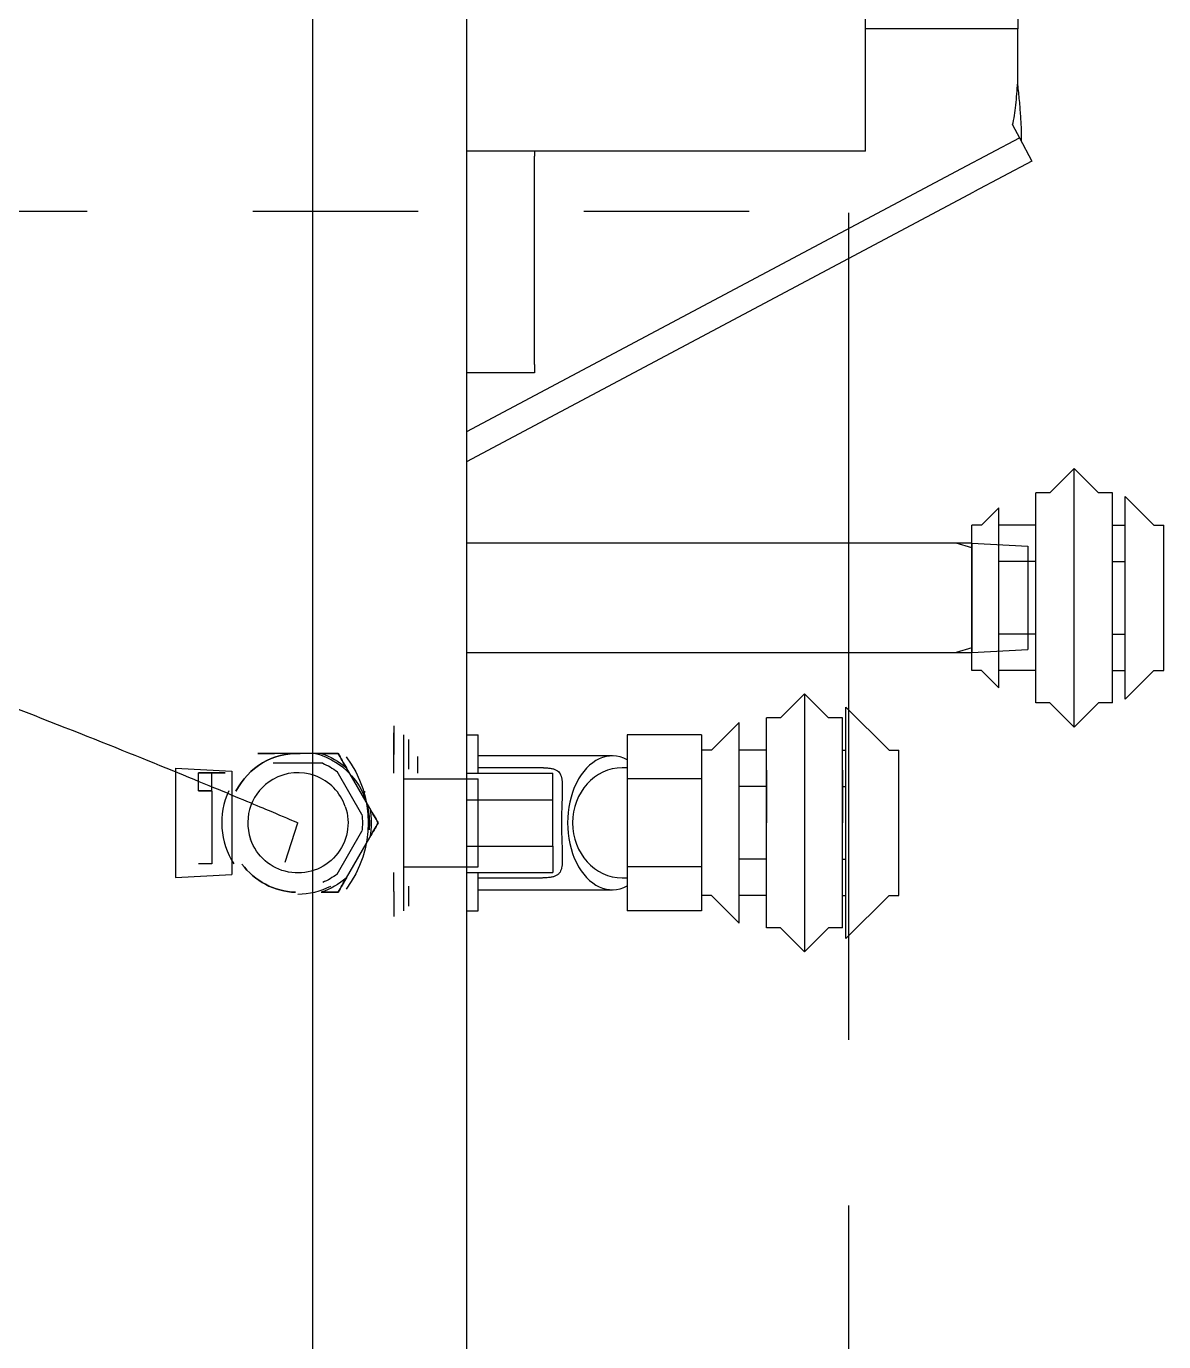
# Model space of a CAD drawing. Header units: millimetres. Extents: x 10462777 to 22643323, y 453826 to 1389191.
# Drawn here: x 11308835.2 to 11309178.9, y 600990 to 601387.6 of the extents above; entities that cross this region are included whole.
import ezdxf

# ---------------------------------------------------------------- set-up
doc = ezdxf.new("R2010")
doc.units = ezdxf.units.MM
doc.header["$LTSCALE"] = 200
doc.header["$MEASUREMENT"] = 0
doc.linetypes.add('PHANTOM', pattern=[2.5, 1.25, -0.25, 0.25, -0.25, 0.25, -0.25])
doc.layers.add('2', color=2, linetype='CONTINUOUS')
doc.layers.add('5', color=4, linetype='CONTINUOUS')
doc.layers.add('TOP$1', color=7, linetype='CONTINUOUS', true_color=0xffffff)
doc.layers.add('TOP$23', color=7, linetype='CONTINUOUS', true_color=0xffffff)

msp = doc.modelspace()

# ---------------------------------------------------------------- linework, layer by layer
at = {"layer": '2', "color": 252, "linetype": 'Continuous'}
for p, q in [((11309088.78866, 601354.83348, 0), (11309088.78866, 601759.83923, 0)), ((11308968.29245, 600706.46535, 0), (11308968.29245, 601396.46734, 0)), ((11309134.78931, 601392.83402, 0), (11309134.78931, 601386.83393, 0)), ((11309134.78931, 601386.83393, 0), (11309088.77804, 601386.83393, 0)), ((11309134.78931, 601370.58149, 0), (11309134.78931, 601386.83703, 0)), ((11309133.26481, 601357.7588, 0), (11309135.32704, 601353.87941, 0)), ((11309088.78866, 601349.83341, 0), (11309088.78866, 601354.83348, 0)), ((11309117.80724, 601344.56611, 0), (11309135.32704, 601353.87941, 0)), ((11309135.32704, 601353.87941, 0), (11309139.08219, 601346.81537, 0)), ((11309088.78866, 601349.83341, 0), (11308968.29157, 601349.83341, 0)), ((11308988.78724, 601349.83341, 0), (11308988.78724, 601348.33338, 0)), ((11308988.78724, 601285.34135, 0), (11308988.78724, 601348.33338, 0)), ((11308968.28913, 601265.08421, 0), (11309117.80724, 601344.56611, 0)), ((11309139.08219, 601346.81537, 0), (11309121.5624, 601337.50207, 0)), ((11308968.28918, 601256.02401, 0), (11309121.5624, 601337.50207, 0)), ((11308988.78724, 601285.34135, 0), (11308988.78724, 601282.84132, 0)), ((11308988.78724, 601282.84132, 0), (11308968.28239, 601282.84132, 0)), ((11309120.87821, 601231.33172, 0), (11308968.28542, 601231.33172, 0)), ((11309120.87817, 601229.98645, 0), (11309116.21801, 601231.33172, 0)), ((11309120.89461, 601231.33172, 0), (11309137.89486, 601230.44078, 0)), ((11309120.89461, 601231.33172, 0), (11309120.89461, 601198.33125, 0)), ((11309137.89486, 601230.44078, 0), (11309137.89486, 601199.2222, 0)), ((11308968.28542, 601198.33125, 0), (11309120.87821, 601198.33125, 0)), ((11309120.87817, 601199.67653, 0), (11309116.21801, 601198.33125, 0)), ((11309120.89461, 601198.33125, 0), (11309137.89486, 601199.2222, 0)), ((11308880.2912, 601163.33076, 0), (11308897.29144, 601162.43981, 0)), ((11308880.2912, 601163.33076, 0), (11308880.2912, 601130.33029, 0)), ((11308897.29144, 601162.43981, 0), (11308897.29144, 601131.22123, 0)), ((11308880.2912, 601130.33029, 0), (11308897.29144, 601131.22123, 0))]:
    msp.add_line(p, q, dxfattribs=at)
at = {"layer": '2', "color": 60, "linetype": 'Continuous'}
for p, q in [((11309151.82839, 601253.93204, 0), (11309144.48258, 601246.58624, 0)), ((11309159.17419, 601246.58624, 0), (11309151.82839, 601253.93204, 0)), ((11309151.82839, 601175.73093, 0), (11309151.82839, 601253.93204, 0)), ((11309144.48258, 601246.5862, 0), (11309140.22822, 601246.5862, 0)), ((11309140.22822, 601230.70885, 0), (11309140.22822, 601246.5862, 0)), ((11309163.42855, 601246.5862, 0), (11309159.17419, 601246.5862, 0)), ((11309163.42855, 601230.70885, 0), (11309163.42855, 601246.5862, 0)), ((11309175.95607, 601236.77113, 0), (11309167.29527, 601245.43192, 0)), ((11309167.29527, 601199.53127, 0), (11309167.29527, 601245.43192, 0)), ((11309129.09717, 601242.03431, 0), (11309123.83408, 601236.77122, 0)), ((11309129.09717, 601201.23008, 0), (11309129.09717, 601242.03431, 0)), ((11309123.83423, 601236.77111, 0), (11309120.89461, 601236.77111, 0)), ((11309120.89461, 601225.8013, 0), (11309120.89461, 601236.77111, 0)), ((11309140.22822, 601236.77111, 0), (11309129.0972, 601236.77111, 0)), ((11309163.42855, 601236.77111, 0), (11309167.29527, 601236.77111, 0)), ((11309175.956, 601236.77111, 0), (11309178.89544, 601236.77111, 0)), ((11309178.89544, 601225.8013, 0), (11309178.89544, 601236.77111, 0)), ((11309140.22822, 601198.95413, 0), (11309140.22822, 601230.70885, 0)), ((11309163.42855, 601198.95413, 0), (11309163.42855, 601230.70885, 0)), ((11309120.89461, 601203.86168, 0), (11309120.89461, 601225.8013, 0)), ((11309140.22822, 601225.8013, 0), (11309129.0972, 601225.8013, 0)), ((11309163.42855, 601225.8013, 0), (11309167.29527, 601225.8013, 0)), ((11309178.89544, 601203.86168, 0), (11309178.89544, 601225.8013, 0)), ((11309120.89461, 601192.89187, 0), (11309120.89461, 601203.86168, 0)), ((11309129.09717, 601187.62866, 0), (11309129.09717, 601201.23008, 0)), ((11309140.22822, 601203.86168, 0), (11309129.0972, 601203.86168, 0)), ((11309163.42855, 601203.86168, 0), (11309167.29527, 601203.86168, 0)), ((11309178.89544, 601192.89187, 0), (11309178.89544, 601203.86168, 0)), ((11309140.22822, 601183.07677, 0), (11309140.22822, 601198.95413, 0)), ((11309163.42855, 601183.07677, 0), (11309163.42855, 601198.95413, 0)), ((11309167.29527, 601184.23105, 0), (11309167.29527, 601199.53127, 0)), ((11309123.83423, 601192.89187, 0), (11309120.89461, 601192.89187, 0)), ((11309123.83408, 601192.89176, 0), (11309129.09717, 601187.62866, 0)), ((11309140.22822, 601192.89187, 0), (11309129.0972, 601192.89187, 0)), ((11309163.42855, 601192.89187, 0), (11309167.29527, 601192.89187, 0)), ((11309167.29527, 601184.23105, 0), (11309175.95607, 601192.89184, 0)), ((11309175.956, 601192.89187, 0), (11309178.89544, 601192.89187, 0)), ((11309070.3939, 601185.83108, 0), (11309063.14808, 601178.58525, 0)), ((11309077.63972, 601178.58525, 0), (11309070.3939, 601185.83108, 0)), ((11309070.3939, 601185.83108, 0), (11309070.3939, 601107.82997, 0)), ((11309095.95476, 601168.77033, 0), (11309082.89407, 601181.83102, 0)), ((11309082.89407, 601111.83002, 0), (11309082.89407, 601181.83102, 0)), ((11309144.48258, 601183.07677, 0), (11309140.22822, 601183.07677, 0)), ((11309144.48258, 601183.07674, 0), (11309151.82839, 601175.73093, 0)), ((11309151.82839, 601175.73093, 0), (11309159.17419, 601183.07674, 0)), ((11309163.42855, 601183.07677, 0), (11309159.17419, 601183.07677, 0)), ((11309050.60732, 601177.14466, 0), (11309042.23294, 601168.77028, 0)), ((11309050.60732, 601116.51638, 0), (11309050.60732, 601177.14466, 0)), ((11309063.14808, 601178.58524, 0), (11309058.89373, 601178.58524, 0)), ((11309058.89373, 601162.70788, 0), (11309058.89373, 601178.58524, 0)), ((11309081.89406, 601178.58524, 0), (11309077.63972, 601178.58524, 0)), ((11309081.89406, 601162.70788, 0), (11309081.89406, 601178.58524, 0)), ((11308946.31713, 601176.17384, 0), (11308946.31713, 601175.53463, 0)), ((11308946.31713, 601175.53463, 0), (11308946.31713, 601167.53452, 0)), ((11308946.31713, 601165.9831, 0), (11308946.31713, 601174.05223, 0)), ((11308949.29218, 601160.10977, 0), (11308949.29218, 601173.38901, 0)), ((11308968.29229, 601173.38901, 0), (11308971.7925, 601173.38901, 0)), ((11308971.7925, 601161.83088, 0), (11308971.7925, 601173.38901, 0)), ((11309039.29346, 601173.38901, 0), (11309016.79314, 601173.38901, 0)), ((11309016.79314, 601173.38901, 0), (11309016.79314, 601160.10977, 0)), ((11309039.29346, 601173.38901, 0), (11309039.29346, 601160.10977, 0)), ((11308950.8172, 601163.03446, 0), (11308950.8172, 601172.03458, 0)), ((11308924.33209, 601167.83082, 0), (11308910.25135, 601167.83082, 0)), ((11308924.33209, 601167.83082, 0), (11308910.25135, 601167.83082, 0)), ((11308946.31713, 601161.83082, 0), (11308946.31713, 601167.53452, 0)), ((11308953.56009, 601161.83108, 0), (11308953.56009, 601166.85605, 0)), ((11309012.31904, 601167.04505, 0), (11308971.7928, 601167.04505, 0)), ((11309042.23288, 601168.77014, 0), (11309039.29346, 601168.77014, 0)), ((11309058.89373, 601168.77014, 0), (11309050.6071, 601168.77014, 0)), ((11309081.89406, 601168.77014, 0), (11309082.89415, 601168.77014, 0)), ((11309095.95485, 601168.77014, 0), (11309098.8943, 601168.77014, 0)), ((11309098.8943, 601157.80033, 0), (11309098.8943, 601168.77014, 0)), ((11308887.2913, 601156.45566, 0), (11308887.2913, 601161.95574, 0)), ((11308887.2913, 601156.45566, 0), (11308887.2913, 601161.95574, 0)), ((11308887.2913, 601161.95574, 0), (11308891.29135, 601161.95574, 0)), ((11308891.29135, 601161.95574, 0), (11308887.2913, 601161.95574, 0)), ((11308891.29135, 601156.45566, 0), (11308891.29135, 601161.95574, 0)), ((11308891.29135, 601161.95574, 0), (11308895.29141, 601161.95574, 0)), ((11308895.29141, 601161.95574, 0), (11308891.29135, 601161.95574, 0)), ((11308891.29135, 601156.45566, 0), (11308891.29135, 601161.95574, 0)), ((11308924.79183, 601164.83078, 0), (11308909.79162, 601164.83078, 0)), ((11308936.63045, 601149.33537, 0), (11308929.13035, 601162.32593, 0)), ((11308938.9987, 601151.23353, 0), (11308931.95833, 601163.42781, 0)), ((11308938.9987, 601151.23353, 0), (11308931.95833, 601163.42781, 0)), ((11308946.31713, 601161.8307, 0), (11308946.31713, 601163.76501, 0)), ((11308968.29257, 601161.83073, 0), (11308994.29282, 601161.83073, 0)), ((11308991.50683, 601163.45526, 0), (11308971.7925, 601163.45526, 0)), ((11308994.29282, 601153.83062, 0), (11308994.29282, 601161.83073, 0)), ((11309016.79314, 601163.45526, 0), (11309015.25876, 601163.45526, 0)), ((11309058.89373, 601162.70959, 0), (11309058.89373, 601146.83052, 0)), ((11309058.89373, 601130.95316, 0), (11309058.89373, 601162.70788, 0)), ((11309081.89406, 601162.70959, 0), (11309081.89406, 601146.83052, 0)), ((11309081.89406, 601130.95316, 0), (11309081.89406, 601162.70788, 0)), ((11308949.29218, 601133.55128, 0), (11308949.29218, 601160.10977, 0)), ((11308949.29218, 601160.10977, 0), (11308971.7925, 601160.10977, 0)), ((11308971.7925, 601133.55128, 0), (11308971.7925, 601160.10977, 0)), ((11309039.29346, 601160.10977, 0), (11309016.79314, 601160.10977, 0)), ((11309016.79314, 601160.10977, 0), (11309016.79314, 601133.55128, 0)), ((11309039.29346, 601160.10977, 0), (11309039.29346, 601133.55128, 0)), ((11309058.89373, 601157.80033, 0), (11309050.6071, 601157.80033, 0)), ((11309081.89406, 601157.80033, 0), (11309082.89415, 601157.80033, 0)), ((11309098.8943, 601135.86071, 0), (11309098.8943, 601157.80033, 0)), ((11308887.2913, 601156.45566, 0), (11308889.29132, 601156.45566, 0)), ((11308889.29132, 601156.45566, 0), (11308887.2913, 601156.45566, 0)), ((11308889.29132, 601156.45566, 0), (11308891.29135, 601156.45566, 0)), ((11308891.29135, 601156.45566, 0), (11308889.29132, 601156.45566, 0)), ((11308891.29135, 601156.41888, 0), (11308891.29135, 601134.45535, 0)), ((11308891.29135, 601156.41888, 0), (11308891.29135, 601134.45535, 0)), ((11308968.29257, 601153.83062, 0), (11308994.29282, 601153.83062, 0)), ((11308994.29282, 601139.83042, 0), (11308994.29282, 601153.83062, 0)), ((11308929.13035, 601131.33511, 0), (11308936.63045, 601144.32568, 0)), ((11308931.95833, 601130.23323, 0), (11308938.9987, 601142.42751, 0)), ((11308931.95833, 601130.23323, 0), (11308938.9987, 601142.42751, 0)), ((11308968.29257, 601139.83042, 0), (11308994.29282, 601139.83042, 0)), ((11308994.29282, 601139.83042, 0), (11308994.29282, 601131.83031, 0)), ((11308891.29135, 601134.45535, 0), (11308887.2913, 601134.45535, 0)), ((11308949.29218, 601133.55128, 0), (11308971.7925, 601133.55128, 0)), ((11308949.29218, 601120.27203, 0), (11308949.29218, 601133.55128, 0)), ((11309039.29346, 601133.55128, 0), (11309016.79314, 601133.55128, 0)), ((11309016.79314, 601133.55128, 0), (11309016.79314, 601120.27203, 0)), ((11309039.29346, 601133.55128, 0), (11309039.29346, 601120.27203, 0)), ((11309058.89373, 601135.86071, 0), (11309050.6071, 601135.86071, 0)), ((11309081.89406, 601135.86071, 0), (11309082.89415, 601135.86071, 0)), ((11309098.8943, 601124.8909, 0), (11309098.8943, 601135.86071, 0)), ((11308946.31713, 601130.84044, 0), (11308946.31713, 601131.83035, 0)), ((11308946.31713, 601126.12652, 0), (11308946.31713, 601131.83023, 0)), ((11308968.29257, 601131.83031, 0), (11308994.29282, 601131.83031, 0)), ((11308971.7925, 601120.27203, 0), (11308971.7925, 601131.83016, 0)), ((11308971.7925, 601130.20579, 0), (11308991.21568, 601130.20579, 0)), ((11309015.25876, 601130.20579, 0), (11309016.79314, 601130.20579, 0)), ((11309058.89373, 601115.07581, 0), (11309058.89373, 601130.95316, 0)), ((11309081.89406, 601115.07581, 0), (11309081.89406, 601130.95316, 0)), ((11308946.31713, 601126.12652, 0), (11308946.31713, 601118.48447, 0)), ((11308950.8172, 601126.12652, 0), (11308950.8172, 601127.71884, 0)), ((11308950.8172, 601121.62646, 0), (11308950.8172, 601126.12652, 0)), ((11308971.7928, 601126.61599, 0), (11309012.31904, 601126.61599, 0)), ((11309042.23288, 601124.8909, 0), (11309039.29346, 601124.8909, 0)), ((11309042.23294, 601124.89077, 0), (11309050.60732, 601116.51638, 0)), ((11309058.89373, 601124.8909, 0), (11309050.6071, 601124.8909, 0)), ((11309081.89406, 601124.8909, 0), (11309082.89415, 601124.8909, 0)), ((11309082.89407, 601111.83002, 0), (11309095.95476, 601124.89071, 0)), ((11309095.95485, 601124.8909, 0), (11309098.8943, 601124.8909, 0)), ((11308968.29229, 601120.27203, 0), (11308971.7925, 601120.27203, 0)), ((11309039.29346, 601120.27203, 0), (11309016.79314, 601120.27203, 0)), ((11309063.14808, 601115.07581, 0), (11309058.89373, 601115.07581, 0)), ((11309063.14808, 601115.07579, 0), (11309070.3939, 601107.82997, 0)), ((11309070.3939, 601107.82997, 0), (11309077.63972, 601115.07579, 0)), ((11309081.89406, 601115.07581, 0), (11309077.63972, 601115.07581, 0))]:
    msp.add_line(p, q, dxfattribs=at)
at = {"layer": '2', "color": 163, "linetype": 'Continuous'}
msp.add_line((11308913.45333, 601134.93425, 0), (11308917.29172, 601146.83052, 0), dxfattribs=at)
at = {"layer": '2', "color": 60, "linetype": 'Continuous', "extrusion": (0, 0, -1)}
for centre, radius, start, end in [((-11308917.29172, 601146.83052, 0), 21.0003, 27.0514442, 91.9545481), ((-11308917.29172, 601146.83052, 0), 21.61216, 102.0600164, 185.6418887), ((-11308917.29172, 601146.83052, 0), 22.14903, 108.5337782, 131.466222), ((-11308917.29172, 601146.83052, 0), 22.14903, 108.5337782, 131.466222), ((-11308905.29155, 601146.83052, 0), 33.25047, 143.0223274, 216.9776726), ((-11308905.29155, 601146.83052, 0), 33.25047, 143.0223274, 216.9776726), ((-11308917.29172, 601146.83052, 0), 19.50028, 112.6198649, 127.3801352), ((-11308917.29172, 601146.83052, 0), 15.1462, 160.8787288, 340.8787473), ((-11308917.29172, 601146.83052, 0), 19.50028, 172.6198649, 187.3801351), ((-11308917.29172, 601146.83052, 0), 22.14903, 168.5337781, 191.4662219), ((-11308917.29172, 601146.83052, 0), 22.14903, 168.5337781, 191.4662219), ((-11308917.29172, 601146.83052, 0), 21.0003, 271.9492802, 323.6040447), ((-11308917.29172, 601146.83052, 0), 22.14903, 228.533778, 251.4662218), ((-11308917.29172, 601146.83052, 0), 22.14903, 228.533778, 251.4662218), ((-11308917.29172, 601146.83052, 0), 19.50028, 232.6198648, 247.3801351), ((-11308917.29172, 601146.83052, 0), 21.61216, 242.9324985, 270.0000111)]:
    msp.add_arc(centre, radius, start, end, dxfattribs=at)
at = {"layer": '2', "color": 60, "linetype": 'Continuous'}
for radius, start, end in [(21.0003, 88.0454374, 152.9485411), (15.1462, 19.1099988, 120), (15.1462, 120, 199.1100175), (23.00033, 155.2614491, 212.550549), (23.00033, 155.2614491, 212.550549), (21.0003, 216.3959406, 268.0507051)]:
    msp.add_arc((11308917.29172, 601146.83052, 0), radius, start, end, dxfattribs=at)
for centre, major_axis, ratio, start_param, end_param in [((11309012.31904, 601146.83052, 0), (0, 20.21453), 0.669130606, 5.946062424, 9.761900844), ((11309015.25876, 601146.83052, 0), (0, -16.62474), 0.900404044, 3.141618338, 6.283159588)]:
    msp.add_ellipse(centre, major_axis=major_axis, ratio=ratio, start_param=start_param, end_param=end_param, dxfattribs=at)
at = {"layer": '2', "color": 252, "linetype": 'Continuous'}
for points, knots in [([(11309133.26481, 601357.7588, 0), (11309133.69696, 601359.56093, 0), (11309133.9998, 601361.60635, 0), (11309134.46453, 601365.96228, 0), (11309134.6271, 601368.27155, 0), (11309134.78931, 601370.58149, 0)], [0, 0, 0, 0, 0.5, 0.5, 1, 1, 1, 1]), ([(11309135.9201, 601352.76377, 0), (11309135.96239, 601353.99177, 0), (11309135.95548, 601355.3123, 0), (11309135.86431, 601358.09889, 0), (11309135.78008, 601359.56489, 0), (11309135.55832, 601362.59716, 0), (11309135.42082, 601364.16335, 0), (11309135.11863, 601367.3469, 0), (11309134.95399, 601368.96416, 0), (11309134.78931, 601370.58149, 0)], [0, 0, 0, 0, 0.25, 0.25, 0.5, 0.5, 0.75, 0.75, 1, 1, 1, 1])]:
    msp.add_open_spline(points, degree=3, knots=knots, dxfattribs=at)
at = {"layer": '2', "color": 163, "linetype": 'Continuous'}
msp.add_open_spline([(11308628.78762, 601236.8318, 0), (11308669.50759, 601236.8318, 0), (11308710.22757, 601236.8318, 0), (11308917.29187, 601146.83046, 0), (11308917.29172, 601146.83052, 0), (11308917.29158, 601146.83058, 0)], degree=5, dxfattribs=at)
at = {"layer": '2', "color": 60, "linetype": 'Continuous'}
for points, knots in [([(11308910.25135, 601167.83082, 0), (11308909.81432, 601167.83082, 0), (11308909.3799, 601167.83082, 0), (11308908.51579, 601167.83082, 0), (11308908.08566, 601167.83082, 0), (11308906.81237, 601167.83082, 0), (11308905.98251, 601167.83082, 0), (11308905.16719, 601167.83082, 0)], [0, 0, 0, 0, 0.25, 0.25, 0.5, 0.5, 1, 1, 1, 1]), ([(11308924.33209, 601167.83082, 0), (11308924.76912, 601167.83082, 0), (11308925.20355, 601167.83082, 0), (11308926.06765, 601167.83082, 0), (11308926.49778, 601167.83082, 0), (11308927.77107, 601167.83082, 0), (11308928.60093, 601167.83082, 0), (11308929.41625, 601167.83082, 0)], [0, 0, 0, 0, 0.25, 0.25, 0.5, 0.5, 1, 1, 1, 1]), ([(11308929.41625, 601167.83082, 0), (11308929.82706, 601167.11928, 0), (11308930.24656, 601166.39269, 0), (11308931.094, 601164.92487, 0), (11308931.52295, 601164.18192, 0), (11308931.95833, 601163.42781, 0)], [0, 0, 0, 0, 0.5, 0.5, 1, 1, 1, 1]), ([(11308991.50732, 601163.45526, 0), (11308991.63686, 601163.45526, 0), (11308991.76526, 601163.45402, 0), (11308992.28328, 601163.44365, 0), (11308992.66013, 601163.42348, 0), (11308993.38022, 601163.3528, 0), (11308993.72345, 601163.30231, 0), (11308994.3703, 601163.16302, 0), (11308994.67547, 601163.07327, 0), (11308995.49982, 601162.7409, 0), (11308995.93402, 601162.43502, 0), (11308996.42767, 601161.81453, 0), (11308996.56631, 601161.57931, 0), (11308996.7916, 601161.06609, 0), (11308996.8798, 601160.78672, 0), (11308997.01886, 601160.18198, 0), (11308997.06982, 601159.85542, 0), (11308997.14341, 601159.16024, 0), (11308997.16589, 601158.79466, 0), (11308997.19174, 601158.02828, 0), (11308997.19509, 601157.62747, 0), (11308997.18956, 601156.79043, 0), (11308997.18058, 601156.35201, 0), (11308997.14379, 601155.00424, 0), (11308997.10684, 601154.06035, 0), (11308997.05452, 601152.57691, 0), (11308997.03739, 601152.0696, 0), (11308997.00641, 601151.03793, 0), (11308996.99268, 601150.51865, 0), (11308996.95891, 601148.95079, 0), (11308996.94644, 601147.89226, 0), (11308996.94656, 601146.28407, 0), (11308996.94973, 601145.74362, 0), (11308996.96187, 601144.6793, 0), (11308996.97082, 601144.15251, 0), (11308996.99351, 601143.10945, 0), (11308997.00725, 601142.59319, 0), (11308997.03806, 601141.57127, 0), (11308997.0552, 601141.06395, 0), (11308997.10799, 601139.56949, 0), (11308997.14478, 601138.62725, 0), (11308997.18095, 601137.29184, 0), (11308997.18973, 601136.85978, 0), (11308997.19505, 601136.02242, 0), (11308997.19148, 601135.61688, 0), (11308997.15194, 601134.46926, 0), (11308997.0887, 601133.78545, 0), (11308996.91613, 601133.03166, 0), (11308996.87683, 601132.88599, 0), (11308996.78703, 601132.60495, 0), (11308996.73628, 601132.46909, 0), (11308996.56623, 601132.08126, 0), (11308996.42965, 601131.84965, 0), (11308996.10199, 601131.4365, 0), (11308995.91088, 601131.25497, 0), (11308995.5781, 601131.01758, 0), (11308995.45899, 601130.94402, 0), (11308995.208, 601130.80971, 0), (11308995.0761, 601130.74884, 0), (11308994.66177, 601130.58324, 0), (11308994.36069, 601130.49548, 0), (11308993.7131, 601130.35699, 0), (11308993.36479, 601130.30614, 0), (11308992.47596, 601130.22038, 0), (11308991.92193, 601130.20162, 0), (11308991.34625, 601130.20622, 0)], [0, 0, 0, 0, 0.00934757, 0.00934757, 0.038109651, 0.038109651, 0.066871731, 0.066871731, 0.095633812, 0.095633812, 0.153157973, 0.153157973, 0.181920054, 0.181920054, 0.210682134, 0.210682134, 0.239444215, 0.239444215, 0.268206295, 0.268206295, 0.296968376, 0.296968376, 0.325730456, 0.325730456, 0.383254617, 0.383254617, 0.412016698, 0.412016698, 0.440778778, 0.440778778, 0.49830294, 0.49830294, 0.52706502, 0.52706502, 0.555827101, 0.555827101, 0.584589181, 0.584589181, 0.613351262, 0.613351262, 0.670875423, 0.670875423, 0.699637503, 0.699637503, 0.728399584, 0.728399584, 0.785923745, 0.785923745, 0.800304785, 0.800304785, 0.814685826, 0.814685826, 0.843447906, 0.843447906, 0.872209987, 0.872209987, 0.886591027, 0.886591027, 0.900972067, 0.900972067, 0.929734148, 0.929734148, 0.958496228, 0.958496228, 1, 1, 1, 1]), ([(11308941.54078, 601146.83052, 0), (11308941.12997, 601147.54206, 0), (11308940.71047, 601148.26865, 0), (11308939.86303, 601149.73647, 0), (11308939.43408, 601150.47943, 0), (11308938.9987, 601151.23353, 0)], [0, 0, 0, 0, 0.5, 0.5, 1, 1, 1, 1]), ([(11308938.9987, 601142.42751, 0), (11308939.21721, 601142.80599, 0), (11308939.43443, 601143.18221, 0), (11308939.86648, 601143.93055, 0), (11308940.08154, 601144.30305, 0), (11308940.71819, 601145.40576, 0), (11308941.13312, 601146.12444, 0), (11308941.54078, 601146.83052, 0)], [0, 0, 0, 0, 0.25, 0.25, 0.5, 0.5, 1, 1, 1, 1]), ([(11308931.95833, 601130.23323, 0), (11308931.73981, 601129.85475, 0), (11308931.5226, 601129.47853, 0), (11308931.09055, 601128.73019, 0), (11308930.87548, 601128.35769, 0), (11308930.23884, 601127.25499, 0), (11308929.82391, 601126.53631, 0), (11308929.41625, 601125.83022, 0)], [0, 0, 0, 0, 0.25, 0.25, 0.5, 0.5, 1, 1, 1, 1]), ([(11308924.33209, 601125.83022, 0), (11308924.76912, 601125.83022, 0), (11308925.20355, 601125.83022, 0), (11308926.06765, 601125.83022, 0), (11308926.49778, 601125.83022, 0), (11308927.77107, 601125.83022, 0), (11308928.60093, 601125.83022, 0), (11308929.41625, 601125.83022, 0)], [0, 0, 0, 0, 0.25, 0.25, 0.5, 0.5, 1, 1, 1, 1])]:
    msp.add_open_spline(points, degree=3, knots=knots, dxfattribs=at)
for points in [[(11308905.16719, 601167.83082, 0), (11308906.81038, 601167.83082, 0), (11308908.49638, 601167.83082, 0), (11308910.25135, 601167.83082, 0)], [(11308929.41625, 601167.83082, 0), (11308927.77306, 601167.83082, 0), (11308926.08707, 601167.83082, 0), (11308924.33209, 601167.83082, 0)], [(11308931.95833, 601163.42781, 0), (11308931.07872, 601164.95134, 0), (11308930.23615, 601166.41071, 0), (11308929.41625, 601167.83082, 0)], [(11308937.40137, 601156.45269, 0), (11308937.36995, 601155.94604, 0), (11308937.34639, 601155.41741, 0), (11308937.32778, 601154.8681, 0)], [(11308938.9987, 601151.23353, 0), (11308939.87831, 601149.71, 0), (11308940.72088, 601148.25063, 0), (11308941.54078, 601146.83052, 0)], [(11308941.54078, 601146.83052, 0), (11308940.71918, 601145.40748, 0), (11308939.87619, 601143.94736, 0), (11308938.9987, 601142.42751, 0)], [(11308929.41625, 601125.83022, 0), (11308930.23784, 601127.25327, 0), (11308931.08084, 601128.71338, 0), (11308931.95833, 601130.23323, 0)], [(11308929.41625, 601125.83022, 0), (11308927.77306, 601125.83022, 0), (11308926.08707, 601125.83022, 0), (11308924.33209, 601125.83022, 0)]]:
    msp.add_open_spline(points, degree=3, dxfattribs=at)
at = {"layer": '5', "color": 60, "linetype": 'Continuous'}
msp.add_line((11308921.79179, 600505.30468, 0), (11308921.79179, 601630.52425, 0), dxfattribs=at)
at = {"layer": 'TOP$1', "color": 155, "linetype": 'PHANTOM'}
msp.add_line((11307603.66913, 601331.71124), (11309083.66913, 601331.71124), dxfattribs=at)
at = {"layer": 'TOP$23', "color": 155, "linetype": 'PHANTOM'}
for p, q in [((11307603.66913, 601331.71124), (11309083.16913, 601331.71124)), ((11309083.66913, 601331.21124), (11309083.66913, 594066.71124))]:
    msp.add_line(p, q, dxfattribs=at)

doc.saveas('drawing.dxf')
